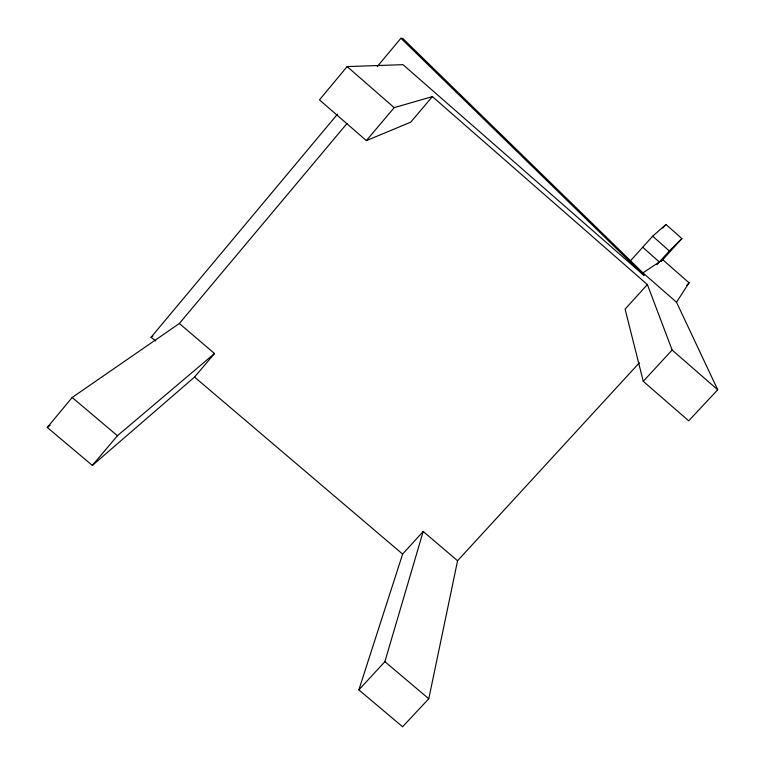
<?xml version="1.0" encoding="UTF-8"?>
<svg xmlns="http://www.w3.org/2000/svg" width="765" height="765" viewBox="0 0 765 765"><rect width="100%" height="100%" fill="white"/><g stroke="black" fill="none" stroke-linecap="round" stroke-linejoin="round"><path stroke-width="1.15" d="M457.566 560.745L423.198 531.446L402.629 554.09L358.852 689.896L402.6 726.75L428.782 698.751L457.566 560.745L639.368 362.782M358.852 689.896L384.881 661.658L423.198 531.446M717.723 389.787L676.528 302.232L689.074 282.801L662.729 259.718L642.963 272.876L643.901 275.362L402.983 64.662L347.128 66.584L319.483 99.861L366.368 140.617L410.719 122.171L432.397 96.61L647.381 284.57L672.129 350.026L717.723 389.787L688.691 420.827L643.269 381.333L625.091 309.117L647.381 284.57M179.335 323.509L214.525 353.516L194.549 377.069L92.364 465.436L47.277 427.453L72.168 397.494L179.335 323.509L346.994 123.5M155.783 340.932L151.04 337.308L337.499 114.157M377.241 66.603L400.927 38.25L402.811 38.499L642.963 272.876L676.528 302.232M92.364 465.436L117.428 435.725L214.525 353.516M366.368 140.617L394.195 107.636L432.397 96.61M629.958 261.381L652.698 236.175L665.98 224.47L681.892 238.594L661.132 261.487M662.777 228.018L665.98 224.47M656.906 264.652L669.318 250.958L681.892 238.594M686.654 285.45L689.074 282.801M643.269 381.333L672.129 350.026M47.277 427.453L50.194 425.369M151.04 337.308L152.876 336.065M72.168 397.494L117.428 435.725M384.881 661.658L428.782 698.751M194.549 377.069L402.629 554.09M347.128 66.584L394.195 107.636M652.698 236.175L669.318 250.958M642.724 247.229L659.306 261.993M400.927 38.25L643.901 275.362"/></g></svg>
